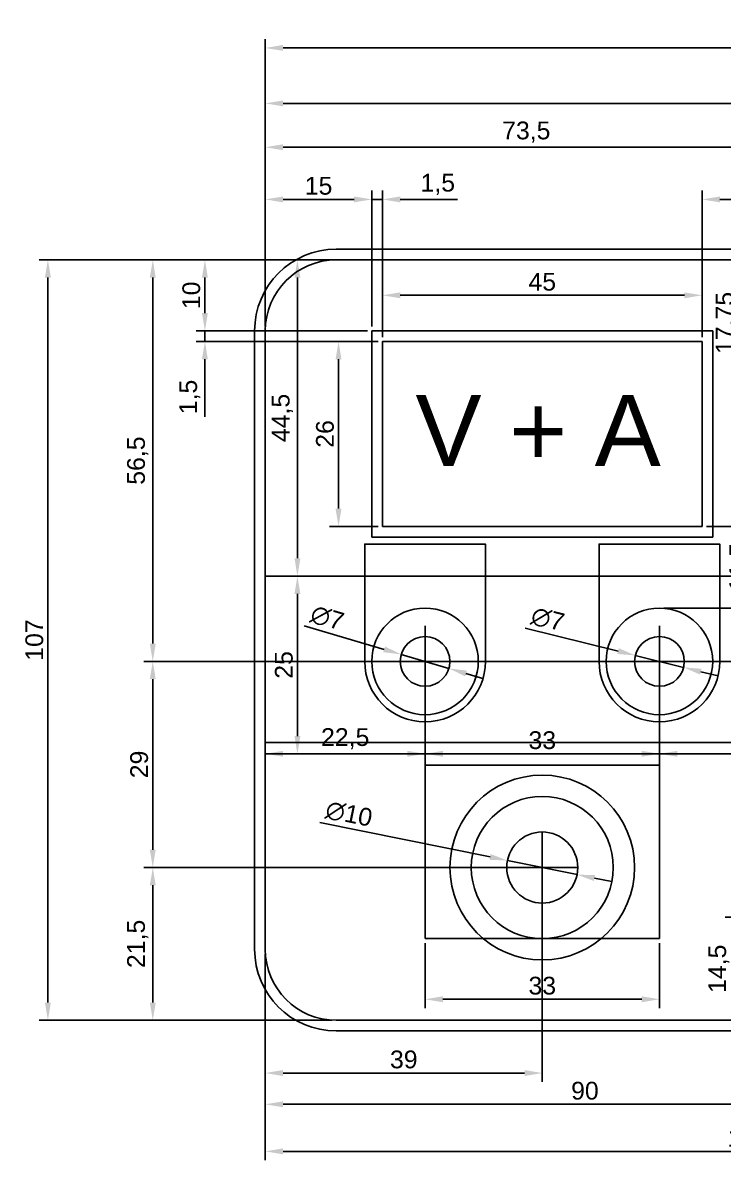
# Model space of a CAD drawing. Header units: millimetres. Extents: x 475 to 4099, y 1633 to 3451.
# Drawn here: x 3258.2 to 3356.9, y 1685 to 1845.1 of the extents above; entities that cross this region are included whole.
import ezdxf

# ---------------------------------------------------------------- set-up
doc = ezdxf.new("R2010")
doc.units = ezdxf.units.MM
for name, color, linetype in [('Bemassung', 80, 'Continuous'), ('Hilfslinie', 30, 'Continuous'), ('Kanten', 7, 'Continuous'), ('Verdeckt', 172, 'Continuous')]:
    doc.layers.add(name, color=color, linetype=linetype)
doc.styles.get("Standard").update_dxf_attribs({"font": 'arial.ttf'})
doc.dimstyles.new('ISO-25', dxfattribs={"dimtxt": 2.5, "dimasz": 2.5, "dimexe": 1.25, "dimexo": 0.625, "dimtad": 1, "dimtxsty": 'Standard', "dimcen": 2.5, "dimadec": 0, "dimazin": 0, "dimtfac": 1, "dimtmove": 0, "dimatfit": 3, "dimfxl": 1, "dimarcsym": 0})

# ---------------------------------------------------------------- blocks, each defined once
blk = doc.blocks.new('*D363')
at = {"layer": 'Bemassung', "color": 0, "lineweight": -2, "transparency": 16777216}
for p, q in [((3292.38, 1802.32), (3292.38, 1821.45)), ((3307.38, 1802.32), (3307.38, 1821.45)), ((3294.88, 1820.2), (3304.88, 1820.2))]:
    blk.add_line(p, q, dxfattribs=at)
at = {"layer": 'Bemassung', "color": 0, "transparency": 16777216}
for points in [[(3294.88, 1820.61), (3294.88, 1819.78), (3292.38, 1820.2)], [(3304.88, 1820.61), (3304.88, 1819.78), (3307.38, 1820.2)]]:
    blk.add_solid(points, dxfattribs=at)
at = {"layer": 'Defpoints', "color": 0, "transparency": 16777216}
for p in [(3307.38, 1820.2), (3292.38, 1801.7), (3307.38, 1801.7)]:
    blk.add_point(p, dxfattribs=at)
at = {"layer": 'Bemassung', "color": 0, "transparency": 16777216, "insert": (3299.88, 1822.1), "char_height": 2.5, "attachment_point": 5}
blk.add_mtext('15', dxfattribs=at)
blk = doc.blocks.new('*D364')
at = {"layer": 'Bemassung', "color": 0, "lineweight": -2, "transparency": 16777216}
for p, q in [((3353.88, 1800.82), (3353.88, 1821.45)), ((3365.88, 1794.57), (3365.88, 1821.45)), ((3363.38, 1820.2), (3356.38, 1820.2))]:
    blk.add_line(p, q, dxfattribs=at)
at = {"layer": 'Bemassung', "color": 0, "transparency": 16777216}
for points in [[(3356.38, 1820.61), (3356.38, 1819.78), (3353.88, 1820.2)], [(3363.38, 1820.61), (3363.38, 1819.78), (3365.88, 1820.2)]]:
    blk.add_solid(points, dxfattribs=at)
at = {"layer": 'Defpoints', "color": 0, "transparency": 16777216}
for p in [(3353.88, 1820.2), (3353.88, 1800.2), (3365.88, 1793.95)]:
    blk.add_point(p, dxfattribs=at)
at = {"layer": 'Bemassung', "color": 0, "transparency": 16777216, "insert": (3359.88, 1822.08), "char_height": 2.5, "attachment_point": 5}
blk.add_mtext('12', dxfattribs=at)
blk = doc.blocks.new('*D371')
at = {"layer": 'Bemassung', "color": 0, "lineweight": -2, "transparency": 16777216}
for p, q in [((3297.85, 1760.22), (3309.12, 1756.89)), ((3318.23, 1754.21), (3311.52, 1756.19)), ((3320.63, 1753.5), (3323.03, 1752.79))]:
    blk.add_line(p, q, dxfattribs=at)
at = {"layer": 'Bemassung', "color": 0, "transparency": 16777216}
for points in [[(3309.24, 1757.29), (3309, 1756.49), (3311.52, 1756.19)], [(3320.75, 1753.9), (3320.51, 1753.1), (3318.23, 1754.21)]]:
    blk.add_solid(points, dxfattribs=at)
at = {"layer": 'Defpoints', "color": 0, "transparency": 16777216}
for p in [(3311.52, 1756.19), (3318.23, 1754.21)]:
    blk.add_point(p, dxfattribs=at)
at = {"layer": 'Bemassung', "color": 0, "transparency": 16777216, "insert": (3301.1, 1761.31), "char_height": 2.5, "attachment_point": 5, "rotation": 343.576}
blk.add_mtext('∅7', dxfattribs=at)
blk = doc.blocks.new('*D372')
at = {"layer": 'Bemassung', "color": 0, "lineweight": -2, "transparency": 16777216}
for p, q in [((3328.95, 1759.89), (3342.05, 1756.64)), ((3351.27, 1754.35), (3344.48, 1756.04)), ((3353.7, 1753.75), (3356.13, 1753.15))]:
    blk.add_line(p, q, dxfattribs=at)
at = {"layer": 'Bemassung', "color": 0, "transparency": 16777216}
for points in [[(3342.15, 1757.05), (3341.95, 1756.24), (3344.48, 1756.04)], [(3353.8, 1754.16), (3353.6, 1753.35), (3351.27, 1754.35)]]:
    blk.add_solid(points, dxfattribs=at)
at = {"layer": 'Defpoints', "color": 0, "transparency": 16777216}
for p in [(3344.48, 1756.04), (3351.27, 1754.35)]:
    blk.add_point(p, dxfattribs=at)
at = {"layer": 'Bemassung', "color": 0, "transparency": 16777216, "insert": (3332.15, 1761.13), "char_height": 2.5, "attachment_point": 5, "rotation": 346.0642}
blk.add_mtext('∅7', dxfattribs=at)
blk = doc.blocks.new('*D375')
at = {"layer": 'Bemassung', "color": 0, "lineweight": -2, "transparency": 16777216}
for p, q in [((3300.07, 1732.53), (3324.02, 1727.68)), ((3336.28, 1725.2), (3326.47, 1727.19)), ((3338.73, 1724.71), (3341.18, 1724.21))]:
    blk.add_line(p, q, dxfattribs=at)
at = {"layer": 'Bemassung', "color": 0, "transparency": 16777216}
for points in [[(3324.11, 1728.09), (3323.94, 1727.28), (3326.47, 1727.19)], [(3338.81, 1725.12), (3338.64, 1724.3), (3336.28, 1725.2)]]:
    blk.add_solid(points, dxfattribs=at)
at = {"layer": 'Defpoints', "color": 0, "transparency": 16777216}
for p in [(3326.47, 1727.19), (3336.28, 1725.2)]:
    blk.add_point(p, dxfattribs=at)
at = {"layer": 'Bemassung', "color": 0, "transparency": 16777216, "insert": (3304.16, 1733.72), "char_height": 2.5, "attachment_point": 5, "rotation": 348.5575}
blk.add_mtext('∅10', dxfattribs=at)
blk = doc.blocks.new('*D377')
at = {"layer": 'Bemassung', "color": 0, "lineweight": -2, "transparency": 16777216}
for p, q in [((3306.75, 1811.7), (3282.63, 1811.7)), ((3283.88, 1809.2), (3283.88, 1804.2)), ((3306.75, 1801.7), (3282.63, 1801.7))]:
    blk.add_line(p, q, dxfattribs=at)
at = {"layer": 'Bemassung', "color": 0, "transparency": 16777216}
for points in [[(3283.46, 1809.2), (3284.29, 1809.2), (3283.88, 1811.7)], [(3283.46, 1804.2), (3284.29, 1804.2), (3283.88, 1801.7)]]:
    blk.add_solid(points, dxfattribs=at)
at = {"layer": 'Defpoints', "color": 0, "transparency": 16777216}
for p in [(3307.38, 1811.7), (3283.88, 1801.7), (3307.38, 1801.7)]:
    blk.add_point(p, dxfattribs=at)
at = {"layer": 'Bemassung', "color": 0, "transparency": 16777216, "insert": (3281.97, 1806.7), "char_height": 2.5, "attachment_point": 5, "rotation": 90}
blk.add_mtext('10', dxfattribs=at)
blk = doc.blocks.new('*D378')
at = {"layer": 'Bemassung', "color": 0, "lineweight": -2, "transparency": 16777216}
for p, q in [((3308.88, 1800.82), (3308.88, 1807.96)), ((3353.88, 1800.82), (3353.88, 1807.96)), ((3311.38, 1806.71), (3351.38, 1806.71))]:
    blk.add_line(p, q, dxfattribs=at)
at = {"layer": 'Bemassung', "color": 0, "transparency": 16777216}
for points in [[(3311.38, 1807.12), (3311.38, 1806.29), (3308.88, 1806.71)], [(3351.38, 1807.12), (3351.38, 1806.29), (3353.88, 1806.71)]]:
    blk.add_solid(points, dxfattribs=at)
at = {"layer": 'Defpoints', "color": 0, "transparency": 16777216}
for p in [(3353.88, 1806.71), (3308.88, 1800.2), (3353.88, 1800.2)]:
    blk.add_point(p, dxfattribs=at)
at = {"layer": 'Bemassung', "color": 0, "transparency": 16777216, "insert": (3331.38, 1808.6), "char_height": 2.5, "attachment_point": 5}
blk.add_mtext('45', dxfattribs=at)
blk = doc.blocks.new('*D379')
at = {"layer": 'Bemassung', "color": 0, "lineweight": -2, "transparency": 16777216}
for p, q in [((3308.25, 1800.2), (3301.44, 1800.2)), ((3302.69, 1797.7), (3302.69, 1776.7)), ((3308.25, 1774.2), (3301.44, 1774.2))]:
    blk.add_line(p, q, dxfattribs=at)
at = {"layer": 'Bemassung', "color": 0, "transparency": 16777216}
for points in [[(3302.27, 1797.7), (3303.11, 1797.7), (3302.69, 1800.2)], [(3302.27, 1776.7), (3303.11, 1776.7), (3302.69, 1774.2)]]:
    blk.add_solid(points, dxfattribs=at)
at = {"layer": 'Defpoints', "color": 0, "transparency": 16777216}
for p in [(3308.88, 1800.2), (3302.69, 1774.2), (3308.88, 1774.2)]:
    blk.add_point(p, dxfattribs=at)
at = {"layer": 'Bemassung', "color": 0, "transparency": 16777216, "insert": (3300.79, 1787.2), "char_height": 2.5, "attachment_point": 5, "rotation": 90}
blk.add_mtext('26', dxfattribs=at)
blk = doc.blocks.new('*D380')
at = {"layer": 'Bemassung', "color": 0, "lineweight": -2, "transparency": 16777216}
for p, q in [((3283.88, 1804.2), (3283.88, 1806.7)), ((3306.75, 1801.7), (3282.63, 1801.7)), ((3283.88, 1801.7), (3283.88, 1800.2)), ((3308.25, 1800.2), (3282.63, 1800.2)), ((3283.88, 1797.7), (3283.88, 1789.61))]:
    blk.add_line(p, q, dxfattribs=at)
at = {"layer": 'Bemassung', "color": 0, "transparency": 16777216}
for points in [[(3283.46, 1804.2), (3284.29, 1804.2), (3283.88, 1801.7)], [(3283.46, 1797.7), (3284.29, 1797.7), (3283.88, 1800.2)]]:
    blk.add_solid(points, dxfattribs=at)
at = {"layer": 'Defpoints', "color": 0, "transparency": 16777216}
for p in [(3307.38, 1801.7), (3283.88, 1800.2), (3308.88, 1800.2)]:
    blk.add_point(p, dxfattribs=at)
at = {"layer": 'Bemassung', "color": 0, "transparency": 16777216, "insert": (3281.75, 1792.4), "char_height": 2.5, "attachment_point": 5, "rotation": 90}
blk.add_mtext('1,5', dxfattribs=at)
blk = doc.blocks.new('*D381')
at = {"layer": 'Bemassung', "color": 0, "lineweight": -2, "transparency": 16777216}
for p, q in [((3307.38, 1802.32), (3307.38, 1821.45)), ((3308.88, 1800.82), (3308.88, 1821.45)), ((3304.88, 1820.2), (3302.38, 1820.2)), ((3307.38, 1820.2), (3308.88, 1820.2)), ((3311.38, 1820.2), (3319.46, 1820.2))]:
    blk.add_line(p, q, dxfattribs=at)
at = {"layer": 'Bemassung', "color": 0, "transparency": 16777216}
for points in [[(3304.88, 1820.61), (3304.88, 1819.78), (3307.38, 1820.2)], [(3311.38, 1820.61), (3311.38, 1819.78), (3308.88, 1820.2)]]:
    blk.add_solid(points, dxfattribs=at)
at = {"layer": 'Defpoints', "color": 0, "transparency": 16777216}
for p in [(3308.88, 1820.2), (3307.38, 1801.7), (3308.88, 1800.2)]:
    blk.add_point(p, dxfattribs=at)
at = {"layer": 'Bemassung', "color": 0, "transparency": 16777216, "insert": (3316.67, 1822.32), "char_height": 2.5, "attachment_point": 5}
blk.add_mtext('1,5', dxfattribs=at)
blk = doc.blocks.new('*D382')
at = {"layer": 'Bemassung', "color": 0, "lineweight": -2, "transparency": 16777216}
for p, q in [((3292.38, 1802.95), (3292.38, 1828.79)), ((3365.88, 1794.57), (3365.88, 1828.79)), ((3363.38, 1827.54), (3294.88, 1827.54))]:
    blk.add_line(p, q, dxfattribs=at)
at = {"layer": 'Bemassung', "color": 0, "transparency": 16777216}
for points in [[(3294.88, 1827.96), (3294.88, 1827.12), (3292.38, 1827.54)], [(3363.38, 1827.96), (3363.38, 1827.12), (3365.88, 1827.54)]]:
    blk.add_solid(points, dxfattribs=at)
at = {"layer": 'Defpoints', "color": 0, "transparency": 16777216}
for p in [(3292.38, 1827.54), (3292.38, 1802.32), (3365.88, 1793.95)]:
    blk.add_point(p, dxfattribs=at)
at = {"layer": 'Bemassung', "color": 0, "transparency": 16777216, "insert": (3329.13, 1829.67), "char_height": 2.5, "attachment_point": 5}
blk.add_mtext('73,5', dxfattribs=at)
blk = doc.blocks.new('*D383')
at = {"layer": 'Bemassung', "color": 0, "lineweight": -2, "transparency": 16777216}
for p, q in [((3292.38, 1802.95), (3292.38, 1834.96)), ((3440.88, 1813.82), (3440.88, 1834.96)), ((3438.38, 1833.71), (3294.88, 1833.71))]:
    blk.add_line(p, q, dxfattribs=at)
at = {"layer": 'Bemassung', "color": 0, "transparency": 16777216}
for points in [[(3294.88, 1834.12), (3294.88, 1833.29), (3292.38, 1833.71)], [(3438.38, 1834.12), (3438.38, 1833.29), (3440.88, 1833.71)]]:
    blk.add_solid(points, dxfattribs=at)
at = {"layer": 'Defpoints', "color": 0, "transparency": 16777216}
for p in [(3292.38, 1833.71), (3440.88, 1813.2), (3292.38, 1802.32)]:
    blk.add_point(p, dxfattribs=at)
at = {"layer": 'Bemassung', "color": 0, "transparency": 16777216, "insert": (3366.63, 1835.84), "char_height": 2.5, "attachment_point": 5}
blk.add_mtext('148,5', dxfattribs=at)
blk = doc.blocks.new('*D386')
at = {"layer": 'Bemassung', "color": 0, "lineweight": -2, "transparency": 16777216}
for p, q in [((3301.75, 1811.7), (3275.29, 1811.7)), ((3276.54, 1757.7), (3276.54, 1809.2)), ((3413.25, 1755.2), (3275.29, 1755.2))]:
    blk.add_line(p, q, dxfattribs=at)
at = {"layer": 'Bemassung', "color": 0, "transparency": 16777216}
for points in [[(3276.12, 1809.2), (3276.95, 1809.2), (3276.54, 1811.7)], [(3276.12, 1757.7), (3276.95, 1757.7), (3276.54, 1755.2)]]:
    blk.add_solid(points, dxfattribs=at)
at = {"layer": 'Defpoints', "color": 0, "transparency": 16777216}
for p in [(3276.54, 1811.7), (3302.38, 1811.7), (3413.88, 1755.2)]:
    blk.add_point(p, dxfattribs=at)
at = {"layer": 'Bemassung', "color": 0, "transparency": 16777216, "insert": (3274.41, 1783.45), "char_height": 2.5, "attachment_point": 5, "rotation": 90}
blk.add_mtext('56,5', dxfattribs=at)
blk = doc.blocks.new('*D387')
at = {"layer": 'Bemassung', "color": 0, "lineweight": -2, "transparency": 16777216}
for p, q in [((3330.75, 1726.2), (3275.29, 1726.2)), ((3276.54, 1707.2), (3276.54, 1723.7)), ((3301.75, 1704.7), (3275.29, 1704.7))]:
    blk.add_line(p, q, dxfattribs=at)
at = {"layer": 'Bemassung', "color": 0, "transparency": 16777216}
for points in [[(3276.12, 1723.7), (3276.95, 1723.7), (3276.54, 1726.2)], [(3276.12, 1707.2), (3276.95, 1707.2), (3276.54, 1704.7)]]:
    blk.add_solid(points, dxfattribs=at)
at = {"layer": 'Defpoints', "color": 0, "transparency": 16777216}
for p in [(3276.54, 1726.2), (3331.38, 1726.2), (3302.38, 1704.7)]:
    blk.add_point(p, dxfattribs=at)
at = {"layer": 'Bemassung', "color": 0, "transparency": 16777216, "insert": (3274.41, 1715.45), "char_height": 2.5, "attachment_point": 5, "rotation": 90}
blk.add_mtext('21,5', dxfattribs=at)
blk = doc.blocks.new('*D355')
at = {"layer": 'Bemassung', "color": 0, "lineweight": -2, "transparency": 16777216}
for p, q in [((3413.25, 1755.2), (3275.29, 1755.2)), ((3276.54, 1728.7), (3276.54, 1752.7)), ((3330.75, 1726.2), (3275.29, 1726.2))]:
    blk.add_line(p, q, dxfattribs=at)
at = {"layer": 'Bemassung', "color": 0, "transparency": 16777216}
for points in [[(3276.12, 1752.7), (3276.95, 1752.7), (3276.54, 1755.2)], [(3276.12, 1728.7), (3276.95, 1728.7), (3276.54, 1726.2)]]:
    blk.add_solid(points, dxfattribs=at)
at = {"layer": 'Defpoints', "color": 0, "transparency": 16777216}
for p in [(3276.54, 1755.2), (3413.88, 1755.2), (3331.38, 1726.2)]:
    blk.add_point(p, dxfattribs=at)
at = {"layer": 'Bemassung', "color": 0, "transparency": 16777216, "insert": (3274.63, 1740.7), "char_height": 2.5, "attachment_point": 5, "rotation": 90}
blk.add_mtext('29', dxfattribs=at)
blk = doc.blocks.new('*D388')
at = {"layer": 'Bemassung', "color": 0, "lineweight": -2, "transparency": 16777216}
for p, q in [((3382.38, 1718.57), (3382.38, 1691.63)), ((3292.38, 1714.07), (3292.38, 1691.63)), ((3294.88, 1692.88), (3379.88, 1692.88))]:
    blk.add_line(p, q, dxfattribs=at)
at = {"layer": 'Bemassung', "color": 0, "transparency": 16777216}
for points in [[(3294.88, 1693.3), (3294.88, 1692.46), (3292.38, 1692.88)], [(3379.88, 1693.3), (3379.88, 1692.46), (3382.38, 1692.88)]]:
    blk.add_solid(points, dxfattribs=at)
at = {"layer": 'Defpoints', "color": 0, "transparency": 16777216}
for p in [(3382.38, 1719.2), (3292.38, 1714.7), (3382.38, 1692.88)]:
    blk.add_point(p, dxfattribs=at)
at = {"layer": 'Bemassung', "color": 0, "transparency": 16777216, "insert": (3337.38, 1694.78), "char_height": 2.5, "attachment_point": 5}
blk.add_mtext('90', dxfattribs=at)
blk = doc.blocks.new('*D389')
at = {"layer": 'Bemassung', "color": 0, "lineweight": -2, "transparency": 16777216}
for p, q in [((3400.75, 1719.2), (3357.11, 1719.2)), ((3358.36, 1716.7), (3358.36, 1707.2)), ((3373.75, 1704.7), (3357.11, 1704.7))]:
    blk.add_line(p, q, dxfattribs=at)
at = {"layer": 'Bemassung', "color": 0, "transparency": 16777216}
for points in [[(3357.95, 1716.7), (3358.78, 1716.7), (3358.36, 1719.2)], [(3357.95, 1707.2), (3358.78, 1707.2), (3358.36, 1704.7)]]:
    blk.add_solid(points, dxfattribs=at)
at = {"layer": 'Defpoints', "color": 0, "transparency": 16777216}
for p in [(3401.38, 1719.2), (3358.36, 1704.7), (3374.38, 1704.7)]:
    blk.add_point(p, dxfattribs=at)
at = {"layer": 'Bemassung', "color": 0, "transparency": 16777216, "insert": (3356.24, 1711.95), "char_height": 2.5, "attachment_point": 5, "rotation": 90}
blk.add_mtext('14,5', dxfattribs=at)
blk = doc.blocks.new('*D391')
at = {"layer": 'Bemassung', "color": 0, "lineweight": -2, "transparency": 16777216}
for p, q in [((3365.25, 1811.7), (3358.15, 1811.7)), ((3359.4, 1796.45), (3359.4, 1809.2)), ((3365.25, 1793.95), (3358.15, 1793.95))]:
    blk.add_line(p, q, dxfattribs=at)
at = {"layer": 'Bemassung', "color": 0, "transparency": 16777216}
for points in [[(3358.99, 1809.2), (3359.82, 1809.2), (3359.4, 1811.7)], [(3358.99, 1796.45), (3359.82, 1796.45), (3359.4, 1793.95)]]:
    blk.add_solid(points, dxfattribs=at)
at = {"layer": 'Defpoints', "color": 0, "transparency": 16777216}
for p in [(3359.4, 1811.7), (3365.88, 1811.7), (3365.88, 1793.95)]:
    blk.add_point(p, dxfattribs=at)
at = {"layer": 'Bemassung', "color": 0, "transparency": 16777216, "insert": (3357.28, 1802.82), "char_height": 2.5, "attachment_point": 5, "rotation": 90}
blk.add_mtext('17,75', dxfattribs=at)
blk = doc.blocks.new('*D359')
at = {"layer": 'Bemassung', "color": 0, "lineweight": -2, "transparency": 16777216}
for p, q in [((3301.13, 1811.7), (3260.52, 1811.7)), ((3261.77, 1809.2), (3261.77, 1707.2)), ((3301.13, 1704.7), (3260.52, 1704.7))]:
    blk.add_line(p, q, dxfattribs=at)
at = {"layer": 'Bemassung', "color": 0, "transparency": 16777216}
for points in [[(3261.35, 1809.2), (3262.19, 1809.2), (3261.77, 1811.7)], [(3261.35, 1707.2), (3262.19, 1707.2), (3261.77, 1704.7)]]:
    blk.add_solid(points, dxfattribs=at)
at = {"layer": 'Defpoints', "color": 0, "transparency": 16777216}
for p in [(3301.75, 1811.7), (3261.77, 1704.7), (3301.75, 1704.7)]:
    blk.add_point(p, dxfattribs=at)
at = {"layer": 'Bemassung', "color": 0, "transparency": 16777216, "insert": (3259.87, 1758.2), "char_height": 2.5, "attachment_point": 5, "rotation": 90}
blk.add_mtext('107', dxfattribs=at)
blk = doc.blocks.new('*D395')
at = {"layer": 'Bemassung', "color": 0, "lineweight": -2, "transparency": 16777216}
for p, q in [((3292.38, 1803.57), (3292.38, 1842.76)), ((3589.38, 1802.32), (3589.38, 1842.76)), ((3294.88, 1841.51), (3586.88, 1841.51))]:
    blk.add_line(p, q, dxfattribs=at)
at = {"layer": 'Bemassung', "color": 0, "transparency": 16777216}
for points in [[(3294.88, 1841.93), (3294.88, 1841.1), (3292.38, 1841.51)], [(3586.88, 1841.93), (3586.88, 1841.1), (3589.38, 1841.51)]]:
    blk.add_solid(points, dxfattribs=at)
at = {"layer": 'Defpoints', "color": 0, "transparency": 16777216}
for p in [(3589.38, 1841.51), (3292.38, 1802.95), (3589.38, 1801.7)]:
    blk.add_point(p, dxfattribs=at)
at = {"layer": 'Bemassung', "color": 0, "transparency": 16777216, "insert": (3440.88, 1843.41), "char_height": 2.5, "attachment_point": 5}
blk.add_mtext('297', dxfattribs=at)
blk = doc.blocks.new('*D396')
at = {"layer": 'Bemassung', "color": 0, "lineweight": -2, "transparency": 16777216}
for p, q in [((3293, 1767.2), (3298.15, 1767.2)), ((3296.9, 1744.7), (3296.9, 1764.7)), ((3293, 1742.2), (3298.15, 1742.2))]:
    blk.add_line(p, q, dxfattribs=at)
at = {"layer": 'Bemassung', "color": 0, "transparency": 16777216}
for points in [[(3296.49, 1764.7), (3297.32, 1764.7), (3296.9, 1767.2)], [(3296.49, 1744.7), (3297.32, 1744.7), (3296.9, 1742.2)]]:
    blk.add_solid(points, dxfattribs=at)
at = {"layer": 'Defpoints', "color": 0, "transparency": 16777216}
for p in [(3292.38, 1767.2), (3296.9, 1767.2), (3292.38, 1742.2)]:
    blk.add_point(p, dxfattribs=at)
at = {"layer": 'Bemassung', "color": 0, "transparency": 16777216, "insert": (3295, 1754.7), "char_height": 2.5, "attachment_point": 5, "rotation": 90}
blk.add_mtext('25', dxfattribs=at)
blk = doc.blocks.new('*D360')
at = {"layer": 'Bemassung', "color": 0, "lineweight": -2, "transparency": 16777216}
for p, q in [((3301.13, 1811.7), (3295.65, 1811.7)), ((3296.9, 1769.7), (3296.9, 1809.2)), ((3296.28, 1767.2), (3295.65, 1767.2))]:
    blk.add_line(p, q, dxfattribs=at)
at = {"layer": 'Bemassung', "color": 0, "transparency": 16777216}
for points in [[(3296.49, 1809.2), (3297.32, 1809.2), (3296.9, 1811.7)], [(3296.49, 1769.7), (3297.32, 1769.7), (3296.9, 1767.2)]]:
    blk.add_solid(points, dxfattribs=at)
at = {"layer": 'Defpoints', "color": 0, "transparency": 16777216}
for p in [(3296.9, 1811.7), (3301.75, 1811.7), (3296.9, 1767.2)]:
    blk.add_point(p, dxfattribs=at)
at = {"layer": 'Bemassung', "color": 0, "transparency": 16777216, "insert": (3294.78, 1789.45), "char_height": 2.5, "attachment_point": 5, "rotation": 90}
blk.add_mtext('44,5', dxfattribs=at)
blk = doc.blocks.new('*D397')
at = {"layer": 'Bemassung', "color": 0, "lineweight": -2, "transparency": 16777216}
for p, q in [((3314.88, 1715.57), (3314.88, 1706.41)), ((3347.88, 1715.57), (3347.88, 1706.41)), ((3317.38, 1707.66), (3345.38, 1707.66))]:
    blk.add_line(p, q, dxfattribs=at)
at = {"layer": 'Bemassung', "color": 0, "transparency": 16777216}
for points in [[(3317.38, 1708.08), (3317.38, 1707.24), (3314.88, 1707.66)], [(3345.38, 1708.08), (3345.38, 1707.24), (3347.88, 1707.66)]]:
    blk.add_solid(points, dxfattribs=at)
at = {"layer": 'Defpoints', "color": 0, "transparency": 16777216}
for p in [(3314.88, 1716.2), (3347.88, 1716.2), (3347.88, 1707.66)]:
    blk.add_point(p, dxfattribs=at)
at = {"layer": 'Bemassung', "color": 0, "transparency": 16777216, "insert": (3331.38, 1709.56), "char_height": 2.5, "attachment_point": 5}
blk.add_mtext('33', dxfattribs=at)
blk = doc.blocks.new('*D361')
at = {"layer": 'Bemassung', "color": 0, "lineweight": -2, "transparency": 16777216}
for p, q in [((3331.38, 1725.57), (3331.38, 1696.03)), ((3292.38, 1713.45), (3292.38, 1696.03)), ((3328.88, 1697.28), (3294.88, 1697.28))]:
    blk.add_line(p, q, dxfattribs=at)
at = {"layer": 'Bemassung', "color": 0, "transparency": 16777216}
for points in [[(3294.88, 1697.7), (3294.88, 1696.86), (3292.38, 1697.28)], [(3328.88, 1697.7), (3328.88, 1696.86), (3331.38, 1697.28)]]:
    blk.add_solid(points, dxfattribs=at)
at = {"layer": 'Defpoints', "color": 0, "transparency": 16777216}
for p in [(3331.38, 1726.2), (3292.38, 1714.07), (3292.38, 1697.28)]:
    blk.add_point(p, dxfattribs=at)
at = {"layer": 'Bemassung', "color": 0, "transparency": 16777216, "insert": (3311.88, 1699.18), "char_height": 2.5, "attachment_point": 5}
blk.add_mtext('39', dxfattribs=at)
blk = doc.blocks.new('*D398')
at = {"layer": 'Bemassung', "color": 0, "lineweight": -2, "transparency": 16777216}
for p, q in [((3292.38, 1755.07), (3292.38, 1740.95)), ((3314.88, 1754.57), (3314.88, 1740.95)), ((3312.38, 1742.2), (3294.88, 1742.2))]:
    blk.add_line(p, q, dxfattribs=at)
at = {"layer": 'Bemassung', "color": 0, "transparency": 16777216}
for points in [[(3294.88, 1742.61), (3294.88, 1741.78), (3292.38, 1742.2)], [(3312.38, 1742.61), (3312.38, 1741.78), (3314.88, 1742.2)]]:
    blk.add_solid(points, dxfattribs=at)
at = {"layer": 'Defpoints', "color": 0, "transparency": 16777216}
for p in [(3292.38, 1755.7), (3314.88, 1755.2), (3292.38, 1742.2)]:
    blk.add_point(p, dxfattribs=at)
at = {"layer": 'Bemassung', "color": 0, "transparency": 16777216, "insert": (3303.63, 1744.32), "char_height": 2.5, "attachment_point": 5}
blk.add_mtext('22,5', dxfattribs=at)
blk = doc.blocks.new('*D399')
at = {"layer": 'Bemassung', "color": 0, "lineweight": -2, "transparency": 16777216}
for p, q in [((3314.88, 1754.57), (3314.88, 1740.95)), ((3347.88, 1754.57), (3347.88, 1740.95)), ((3345.38, 1742.2), (3317.38, 1742.2))]:
    blk.add_line(p, q, dxfattribs=at)
at = {"layer": 'Bemassung', "color": 0, "transparency": 16777216}
for points in [[(3317.38, 1742.61), (3317.38, 1741.78), (3314.88, 1742.2)], [(3345.38, 1742.61), (3345.38, 1741.78), (3347.88, 1742.2)]]:
    blk.add_solid(points, dxfattribs=at)
at = {"layer": 'Defpoints', "color": 0, "transparency": 16777216}
for p in [(3314.88, 1755.2), (3347.88, 1755.2), (3314.88, 1742.2)]:
    blk.add_point(p, dxfattribs=at)
at = {"layer": 'Bemassung', "color": 0, "transparency": 16777216, "insert": (3331.38, 1744.1), "char_height": 2.5, "attachment_point": 5}
blk.add_mtext('33', dxfattribs=at)
blk = doc.blocks.new('*D400')
at = {"layer": 'Bemassung', "color": 0, "lineweight": -2, "transparency": 16777216}
for p, q in [((3347.88, 1754.57), (3347.88, 1740.95)), ((3380.88, 1754.57), (3380.88, 1740.95)), ((3350.38, 1742.2), (3378.38, 1742.2))]:
    blk.add_line(p, q, dxfattribs=at)
at = {"layer": 'Bemassung', "color": 0, "transparency": 16777216}
for points in [[(3350.38, 1742.61), (3350.38, 1741.78), (3347.88, 1742.2)], [(3378.38, 1742.61), (3378.38, 1741.78), (3380.88, 1742.2)]]:
    blk.add_solid(points, dxfattribs=at)
at = {"layer": 'Defpoints', "color": 0, "transparency": 16777216}
for p in [(3347.88, 1755.2), (3380.88, 1755.2), (3380.88, 1742.2)]:
    blk.add_point(p, dxfattribs=at)
at = {"layer": 'Bemassung', "color": 0, "transparency": 16777216, "insert": (3364.38, 1744.1), "char_height": 2.5, "attachment_point": 5}
blk.add_mtext('33', dxfattribs=at)
blk = doc.blocks.new('*D362')
at = {"layer": 'Bemassung', "color": 0, "lineweight": -2, "transparency": 16777216}
for p, q in [((3292.38, 1692.26), (3292.38, 1685.01)), ((3428.38, 1692.26), (3428.38, 1685.01)), ((3425.88, 1686.26), (3294.88, 1686.26))]:
    blk.add_line(p, q, dxfattribs=at)
at = {"layer": 'Bemassung', "color": 0, "transparency": 16777216}
for points in [[(3294.88, 1686.68), (3294.88, 1685.84), (3292.38, 1686.26)], [(3425.88, 1686.68), (3425.88, 1685.84), (3428.38, 1686.26)]]:
    blk.add_solid(points, dxfattribs=at)
at = {"layer": 'Defpoints', "color": 0, "transparency": 16777216}
for p in [(3292.38, 1692.88), (3428.38, 1692.88), (3292.38, 1686.26)]:
    blk.add_point(p, dxfattribs=at)
at = {"layer": 'Bemassung', "color": 0, "transparency": 16777216, "insert": (3360.38, 1688.16), "char_height": 2.5, "attachment_point": 5}
blk.add_mtext('136', dxfattribs=at)
blk = doc.blocks.new('*D405')
at = {"layer": 'Bemassung', "color": 0, "lineweight": -2, "transparency": 16777216}
for p, q in [((3354.5, 1774.2), (3362.56, 1774.2)), ((3361.31, 1771.7), (3361.31, 1765.2)), ((3348.5, 1762.7), (3362.56, 1762.7))]:
    blk.add_line(p, q, dxfattribs=at)
at = {"layer": 'Bemassung', "color": 0, "transparency": 16777216}
for points in [[(3360.9, 1771.7), (3361.73, 1771.7), (3361.31, 1774.2)], [(3360.9, 1765.2), (3361.73, 1765.2), (3361.31, 1762.7)]]:
    blk.add_solid(points, dxfattribs=at)
at = {"layer": 'Defpoints', "color": 0, "transparency": 16777216}
for p in [(3353.88, 1774.2), (3347.88, 1762.7), (3361.31, 1762.7)]:
    blk.add_point(p, dxfattribs=at)
at = {"layer": 'Bemassung', "color": 0, "transparency": 16777216, "insert": (3359.18, 1768.45), "char_height": 2.5, "attachment_point": 5, "rotation": 90}
blk.add_mtext('11,5', dxfattribs=at)

msp = doc.modelspace()

# ---------------------------------------------------------------- linework, layer by layer
for p, q in [((3579.375, 1811.696), (3302.375, 1811.696)), ((3292.375, 1801.696), (3292.375, 1714.696)), ((3302.375, 1704.696), (3579.375, 1704.696))]:
    msp.add_line(p, q)
for centre, radius in [((3314.875, 1755.196), 7.5), ((3347.875, 1755.196), 7.5), ((3331.375, 1726.196), 10)]:
    msp.add_circle(centre, radius)
for centre, start, end in [((3302.375, 1801.696), 90, 180), ((3302.375, 1714.696), 180, 270)]:
    msp.add_arc(centre, 10, start, end)
at = {"layer": 'Hilfslinie'}
for centre, radius in [((3314.875, 1755.196), 3.5), ((3347.875, 1755.196), 3.5), ((3331.375, 1726.196), 5)]:
    msp.add_circle(centre, radius, dxfattribs=at)
at = {"layer": 'Kanten'}
for p, q in [((3579.375, 1813.196), (3302.375, 1813.196)), ((3290.875, 1801.696), (3290.875, 1714.696)), ((3307.375, 1801.696), (3355.375, 1801.696)), ((3307.375, 1772.696), (3307.375, 1801.696)), ((3355.375, 1801.696), (3355.375, 1772.696)), ((3355.375, 1772.696), (3307.375, 1772.696)), ((3579.375, 1703.196), (3302.375, 1703.196))]:
    msp.add_line(p, q, dxfattribs=at)
for centre, start, end in [((3302.375, 1801.696), 90, 180), ((3302.375, 1714.696), 180, 270)]:
    msp.add_arc(centre, 11.5, start, end, dxfattribs=at)
at = {"layer": 'Verdeckt'}
for p, q in [((3292.375, 1743.196), (3292.375, 1768.196)), ((3292.375, 1767.196), (3589.375, 1767.196)), ((3314.875, 1750.196), (3314.875, 1760.196)), ((3347.875, 1750.196), (3347.875, 1760.196)), ((3309.875, 1755.196), (3319.875, 1755.196)), ((3342.875, 1755.196), (3352.875, 1755.196)), ((3292.375, 1743.796), (3589.375, 1743.796)), ((3292.375, 1742.196), (3589.375, 1742.196)), ((3314.875, 1742.196), (3314.875, 1716.196)), ((3347.875, 1742.196), (3347.875, 1716.196)), ((3314.875, 1740.596), (3347.875, 1740.596)), ((3331.375, 1721.196), (3331.375, 1731.196)), ((3326.375, 1726.196), (3336.375, 1726.196)), ((3347.875, 1716.196), (3314.875, 1716.196))]:
    msp.add_line(p, q, dxfattribs=at)
msp.add_lwpolyline([(3308.875, 1774.196), (3353.875, 1774.196), (3353.875, 1800.196), (3308.875, 1800.196)], close=True, dxfattribs=at)
for points in [[(3306.375, 1755.196), (3306.375, 1771.696), (3323.375, 1771.696), (3323.375, 1755.196, -1)], [(3339.375, 1755.196), (3339.375, 1771.696), (3356.375, 1771.696), (3356.375, 1755.196, -1)]]:
    msp.add_lwpolyline(points, format="xyb", close=True, dxfattribs=at)
msp.add_circle((3331.375, 1726.196), 13, dxfattribs=at)

# ---------------------------------------------------------------- texts
at = {"layer": 'Kanten', "insert": (3313.518, 1792.681), "char_height": 10, "attachment_point": 1}
msp.add_mtext_dynamic_manual_height_columns('V + A', width=39.97092, gutter_width=12.5, heights=[0], dxfattribs=at)

# ---------------------------------------------------------------- dimensions: what is measured, and where the dimension line sits
at = {"layer": 'Bemassung'}
for base, p1, p2, picture, middle in [((3589.375, 1841.513), (3292.375, 1802.946), (3589.375, 1801.696), '*D395', (3440.875, 1843.414)), ((3292.375, 1833.708), (3440.875, 1813.196), (3292.375, 1802.321), '*D383', (3366.625, 1835.835)), ((3292.375, 1827.542), (3365.875, 1793.946), (3292.375, 1802.321), '*D382', (3329.125, 1829.669)), ((3307.375, 1820.196), (3292.375, 1801.696), (3307.375, 1801.696), '*D363', (3299.875, 1822.098)), ((3308.875, 1820.196), (3307.375, 1801.696), (3308.875, 1800.196), '*D381', (3316.668, 1822.324)), ((3353.875, 1820.196), (3365.875, 1793.946), (3353.875, 1800.196), '*D364', (3359.875, 1822.076)), ((3353.875, 1806.705), (3308.875, 1800.196), (3353.875, 1800.196), '*D378', (3331.375, 1808.602)), ((3292.375, 1742.196), (3314.875, 1755.196), (3292.375, 1755.696), '*D398', (3303.625, 1744.324)), ((3314.875, 1742.196), (3347.875, 1755.196), (3314.875, 1755.196), '*D399', (3331.375, 1744.099)), ((3380.875, 1742.196), (3347.875, 1755.196), (3380.875, 1755.196), '*D400', (3364.375, 1744.099)), ((3292.375, 1697.28), (3331.375, 1726.196), (3292.375, 1714.071), '*D361', (3311.875, 1699.183)), ((3382.375, 1692.88), (3292.375, 1714.696), (3382.375, 1719.196), '*D388', (3337.375, 1694.782)), ((3347.875, 1707.661), (3314.875, 1716.196), (3347.875, 1716.196), '*D397', (3331.375, 1709.563)), ((3292.375, 1686.259), (3428.375, 1692.88), (3292.375, 1692.88), '*D362', (3360.375, 1688.162))]:
    dim = msp.add_linear_dim(base=base, p1=p1, p2=p2, dimstyle='ISO-25', dxfattribs=at)
    dim.commit()
    dim.dimension.update_dxf_attribs({"geometry": picture, "text_midpoint": middle})
for base, p1, p2, picture, middle in [((3261.77, 1704.696), (3301.75, 1811.696), (3301.75, 1704.696), '*D359', (3259.868, 1758.196)), ((3276.535, 1811.696), (3413.875, 1755.196), (3302.375, 1811.696), '*D386', (3274.408, 1783.446)), ((3283.875, 1801.696), (3307.375, 1811.696), (3307.375, 1801.696), '*D377', (3281.974, 1806.696)), ((3296.905, 1811.696), (3296.905, 1767.196), (3301.75, 1811.696), '*D360', (3294.782, 1789.446)), ((3359.405, 1811.696), (3365.875, 1793.946), (3365.875, 1811.696), '*D391', (3357.278, 1802.821)), ((3283.875, 1800.196), (3307.375, 1801.696), (3308.875, 1800.196), '*D380', (3281.748, 1792.404)), ((3302.69, 1774.196), (3308.875, 1800.196), (3308.875, 1774.196), '*D379', (3300.789, 1787.196)), ((3361.312, 1762.696), (3353.875, 1774.196), (3347.875, 1762.696), '*D405', (3359.184, 1768.446)), ((3296.905, 1767.196), (3292.375, 1742.196), (3292.375, 1767.196), '*D396', (3295.003, 1754.696)), ((3276.535, 1755.196), (3331.375, 1726.196), (3413.875, 1755.196), '*D355', (3274.634, 1740.696)), ((3276.535, 1726.196), (3302.375, 1704.696), (3331.375, 1726.196), '*D387', (3274.408, 1715.446)), ((3358.363, 1704.696), (3401.375, 1719.196), (3374.375, 1704.696), '*D389', (3356.235, 1711.946))]:
    dim = msp.add_linear_dim(base=base, p1=p1, p2=p2, angle=90, dimstyle='ISO-25', dxfattribs=at)
    dim.commit()
    dim.dimension.update_dxf_attribs({"geometry": picture, "text_midpoint": middle})
for p1, p2, picture, middle in [((3318.233, 1754.207), (3311.518, 1756.186), '*D371', (3300.539, 1759.422)), ((3351.272, 1754.353), (3344.478, 1756.039), '*D372', (3331.673, 1759.217)), ((3336.276, 1725.204), (3326.475, 1727.188), '*D375', (3303.769, 1731.784))]:
    dim = msp.add_diameter_dim_2p(p1=p1, p2=p2, dimstyle='ISO-25', dxfattribs=at)
    dim.commit()
    dim.dimension.update_dxf_attribs({"geometry": picture, "text_midpoint": middle, "dimtype": 163})

doc.saveas('drawing.dxf')
